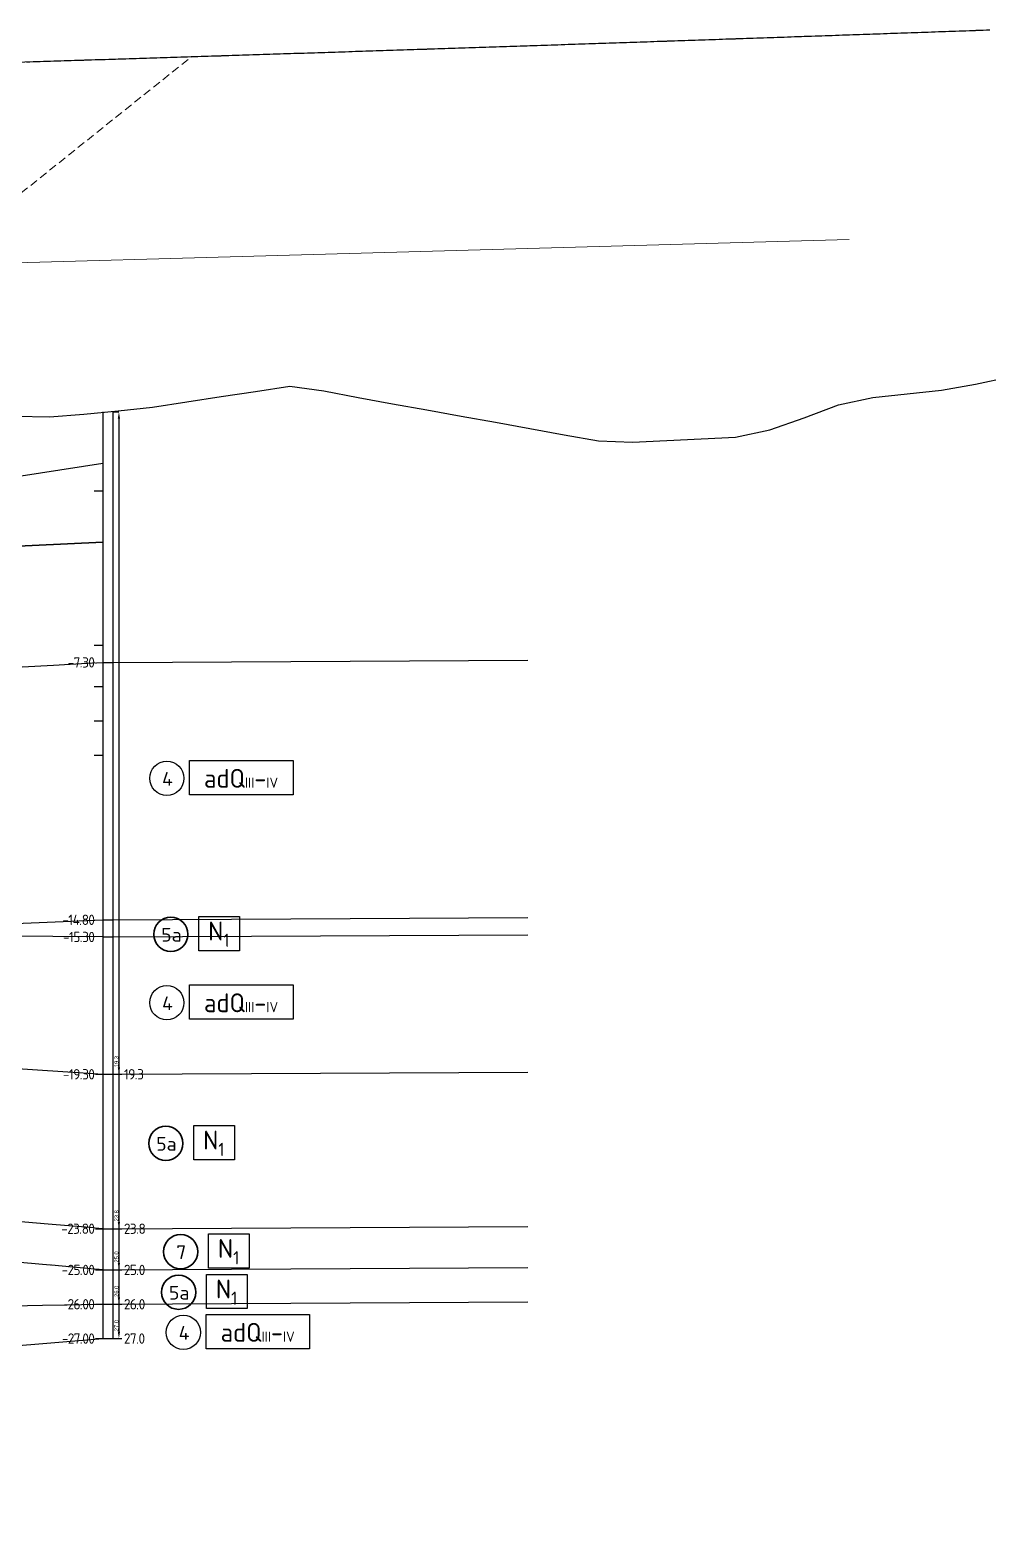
# Model space of a CAD drawing. Header units: millimetres. Extents: x 1864 to 10174863, y -4887456 to 5366151.
# Drawn here: x 6795262 to 6823204, y -20026 to 23452 of the extents above; entities that cross this region are included whole.
import ezdxf
from ezdxf.enums import TextEntityAlignment as Align

# ---------------------------------------------------------------- set-up
doc = ezdxf.new("R2010")
doc.units = ezdxf.units.MM
doc.linetypes.add('HIDDEN', pattern=[9.525, 6.35, -3.175])
for name, color, linetype, lineweight in [('(m)Невидимый контур', 4, 'HIDDEN', 18), ('1-Бетон', 106, 'Continuous', 35), ('ИС_Основная', 7, 'Continuous', 35), ('ИС_Тонкая', 3, 'Continuous', 18)]:
    doc.layers.add(name, color=color, linetype=linetype, lineweight=lineweight)
for name, color, linetype in [('geology', 250, 'Continuous'), ('Возрастные индексы', 1, 'Continuous'), ('Геология', 250, 'Continuous'), ('Красный профиль', 1, 'Continuous'), ('Номера ИГЭ', 22, 'Continuous'), ('Отметки в скважинах', 7, 'Continuous'), ('Скважина', 170, 'Continuous'), ('Черный профиль', 3, 'Continuous')]:
    doc.layers.add(name, color=color, linetype=linetype)
doc.layers.add('Оси_Невидимые', color=5, linetype='Continuous', plot=False)
doc.layers.add('Помощь_Невидимый', color=7, linetype='Continuous', lineweight=30, plot=False)
doc.styles.get("Standard").update_dxf_attribs({"font": 'arial.ttf'})
doc.styles.add('Стандарт-геология', font='romant.shx', dxfattribs={"width": 0.9, "height": 2.5})
doc.dimstyles.new('Скважина', dxfattribs={"dimtxt": 1.2, "dimasz": 2, "dimexe": 0, "dimexo": 0, "dimgap": 0.1, "dimtad": 1, "dimjust": 2, "dimtoh": 1, "dimdec": 1, "dimlfac": 0.1, "dimrnd": 0.1, "dimzin": 0, "dimdsep": 46, "dimtxsty": 'Standard', "dimcen": 0, "dimdle": 1.5, "dimadec": 1, "dimazin": 0, "dimtfac": 1, "dimtdec": 1, "dimtofl": 0, "dimtmove": 0, "dimatfit": 3, "dimfxl": 3, "dimtolj": 1, "dimtzin": 0, "dimarcsym": 0})

# ---------------------------------------------------------------- blocks, each defined once
blk = doc.blocks.new('A$C79B84F9B')
at = {"layer": 'Возрастные индексы', "color": 250}
blk.add_lwpolyline([(11.62, 10.2), (41.78, 10.2), (41.78, 0.2), (11.62, 0.2)], close=True, dxfattribs=at)
at = {"layer": 'Номера ИГЭ', "color": 250, "style": 'Стандарт-геология'}
blk.add_text('4', height=4, dxfattribs=at).set_placement((5.17, 4.84), align=Align.MIDDLE)
at = {"layer": 'Возрастные индексы', "color": 250, "insert": (26.64, 4.99), "char_height": 3, "width": 29.5251, "attachment_point": 5, "style": 'Стандарт-геология', "bg_fill": 3, "box_fill_scale": 1, "bg_fill_color": 256, "bg_fill_transparency": 0}
blk.add_mtext('{\\H1.833x;аdQ}III{\\H1.833x;-}IV', dxfattribs=at)
at = {"color": 18, "true_color": 0x000000}
blk.add_circle((4.99, 4.99), 4.99, dxfattribs=at)
blk = doc.blocks.new('*D1072')
at = {"layer": 'Defpoints', "color": 0, "transparency": 16777216}
for p in [(0, 90), (0, -180), (1.69, -180)]:
    blk.add_point(p, dxfattribs=at)
at = {"layer": 'Оси_Невидимые', "color": 0, "lineweight": -2, "transparency": 16777216}
for p, q in [((0, 90), (1.69, 90)), ((1.69, 88), (1.69, -178)), ((0, -180), (1.69, -180))]:
    blk.add_line(p, q, dxfattribs=at)
at = {"layer": 'Оси_Невидимые', "color": 0, "transparency": 16777216}
for points in [[(1.36, 88), (2.03, 88), (1.69, 90)], [(1.36, -178), (2.03, -178), (1.69, -180)]]:
    blk.add_solid(points, dxfattribs=at)
at = {"layer": 'Оси_Невидимые', "color": 0, "transparency": 16777216, "insert": (0.98, -176.23), "char_height": 1.2, "attachment_point": 5, "rotation": 90}
blk.add_mtext('\\A1;27.0', dxfattribs=at)
blk = doc.blocks.new('*U1063')
at = {"layer": 'Скважина'}
for p, q in [((-1.5, 0), (-1.5, -270)), ((1.5, -270), (1.5, 0)), ((-1.5, -270), (1.5, -270))]:
    blk.add_line(p, q, dxfattribs=at)
blk = doc.blocks.new('*D1092')
at = {"layer": 'Defpoints', "color": 0, "transparency": 16777216}
for p in [(0, 80), (0, -180), (1.69, -180)]:
    blk.add_point(p, dxfattribs=at)
at = {"layer": 'Оси_Невидимые', "color": 0, "lineweight": -2, "transparency": 16777216}
for p, q in [((0, 80), (1.69, 80)), ((1.69, 78), (1.69, -178)), ((0, -180), (1.69, -180))]:
    blk.add_line(p, q, dxfattribs=at)
at = {"layer": 'Оси_Невидимые', "color": 0, "transparency": 16777216}
for points in [[(1.36, 78), (2.03, 78), (1.69, 80)], [(1.36, -178), (2.03, -178), (1.69, -180)]]:
    blk.add_solid(points, dxfattribs=at)
at = {"layer": 'Оси_Невидимые', "color": 0, "transparency": 16777216, "insert": (0.98, -176.23), "char_height": 1.2, "attachment_point": 5, "rotation": 90}
blk.add_mtext('\\A1;26.0', dxfattribs=at)
blk = doc.blocks.new('*D1094')
at = {"layer": 'Defpoints', "color": 0, "transparency": 16777216}
for p in [(0, 70), (0, -180), (1.69, -180)]:
    blk.add_point(p, dxfattribs=at)
at = {"layer": 'Оси_Невидимые', "color": 0, "lineweight": -2, "transparency": 16777216}
for p, q in [((0, 70), (1.69, 70)), ((1.69, 68), (1.69, -178)), ((0, -180), (1.69, -180))]:
    blk.add_line(p, q, dxfattribs=at)
at = {"layer": 'Оси_Невидимые', "color": 0, "transparency": 16777216}
for points in [[(1.36, 68), (2.03, 68), (1.69, 70)], [(1.36, -178), (2.03, -178), (1.69, -180)]]:
    blk.add_solid(points, dxfattribs=at)
at = {"layer": 'Оси_Невидимые', "color": 0, "transparency": 16777216, "insert": (0.98, -176.23), "char_height": 1.2, "attachment_point": 5, "rotation": 90}
blk.add_mtext('\\A1;25.0', dxfattribs=at)
blk = doc.blocks.new('*D1102')
at = {"layer": 'Defpoints', "color": 0, "transparency": 16777216}
for p in [(0, 58), (0, -180), (1.69, -180)]:
    blk.add_point(p, dxfattribs=at)
at = {"layer": 'Оси_Невидимые', "color": 0, "lineweight": -2, "transparency": 16777216}
for p, q in [((0, 58), (1.69, 58)), ((1.69, 56), (1.69, -178)), ((0, -180), (1.69, -180))]:
    blk.add_line(p, q, dxfattribs=at)
at = {"layer": 'Оси_Невидимые', "color": 0, "transparency": 16777216}
for points in [[(1.36, 56), (2.03, 56), (1.69, 58)], [(1.36, -178), (2.03, -178), (1.69, -180)]]:
    blk.add_solid(points, dxfattribs=at)
at = {"layer": 'Оси_Невидимые', "color": 0, "transparency": 16777216, "insert": (0.98, -176.23), "char_height": 1.2, "attachment_point": 5, "rotation": 90}
blk.add_mtext('\\A1;23.8', dxfattribs=at)
blk = doc.blocks.new('*D1104')
at = {"layer": 'Defpoints', "color": 0, "transparency": 16777216}
for p in [(0, 13), (0, -180), (1.69, -180)]:
    blk.add_point(p, dxfattribs=at)
at = {"layer": 'Оси_Невидимые', "color": 0, "lineweight": -2, "transparency": 16777216}
for p, q in [((0, 13), (1.69, 13)), ((1.69, 11), (1.69, -178)), ((0, -180), (1.69, -180))]:
    blk.add_line(p, q, dxfattribs=at)
at = {"layer": 'Оси_Невидимые', "color": 0, "transparency": 16777216}
for points in [[(1.36, 11), (2.03, 11), (1.69, 13)], [(1.36, -178), (2.03, -178), (1.69, -180)]]:
    blk.add_solid(points, dxfattribs=at)
at = {"layer": 'Оси_Невидимые', "color": 0, "transparency": 16777216, "insert": (0.98, -176.3), "char_height": 1.2, "attachment_point": 5, "rotation": 90}
blk.add_mtext('\\A1;19.3', dxfattribs=at)
blk = doc.blocks.new('A$C41da21a2')
at = {"layer": 'Возрастные индексы', "color": 250, "insert": (1899, 499), "char_height": 300, "width": 2952.51, "attachment_point": 5, "style": 'Стандарт-геология', "bg_fill": 3, "box_fill_scale": 1, "bg_fill_color": 256, "bg_fill_transparency": 0}
blk.add_mtext('\\A1;{\\H1.833x;N\\H0.7x;\\S^ 1;}', dxfattribs=at)
at = {"color": 18, "true_color": 0x000000}
blk.add_circle((499, 499), 499, dxfattribs=at)
at = {"layer": 'Возрастные индексы', "color": 250}
blk.add_lwpolyline([(1315, 1020), (2501, 1020), (2501, 20), (1315, 20)], close=True, dxfattribs=at)
at = {"layer": 'Номера ИГЭ', "color": 250, "style": 'Стандарт-геология'}
blk.add_text('5а', height=400, dxfattribs=at).set_placement((517, 484), align=Align.MIDDLE)
blk = doc.blocks.new('A$C721D11AD')
at = {"layer": 'Возрастные индексы', "color": 250, "insert": (1899, 499), "char_height": 300, "width": 2952.51, "attachment_point": 5, "style": 'Стандарт-геология', "bg_fill": 3, "box_fill_scale": 1, "bg_fill_color": 256, "bg_fill_transparency": 0}
blk.add_mtext('\\A1;{\\H1.833x;N\\H0.7x;\\S^ 1;}', dxfattribs=at)
at = {"color": 18, "true_color": 0x000000}
blk.add_circle((499, 499), 499, dxfattribs=at)
at = {"layer": 'Возрастные индексы', "color": 250}
blk.add_lwpolyline([(1315, 1020), (2501, 1020), (2501, 20), (1315, 20)], close=True, dxfattribs=at)
at = {"layer": 'Номера ИГЭ', "color": 250, "style": 'Стандарт-геология'}
blk.add_text('7', height=400, dxfattribs=at).set_placement((517, 484), align=Align.MIDDLE)
blk = doc.blocks.new('*U1071')
at = {"layer": 'Отметки в скважинах'}
for p, q in [((-5.5, -180), (-3, -180)), ((0, -180), (2.5, -180))]:
    blk.add_line(p, q, dxfattribs=at)
at = {"layer": 'Помощь_Невидимый', "color": 5, "lineweight": -3}
for p, q in [((-5.5, -10), (-3, -10)), ((0, -180), (2.5, -180))]:
    blk.add_line(p, q, dxfattribs=at)
at = {"layer": 'Оси_Невидимые'}
dim = blk.add_aligned_dim(p1=(0, 90), p2=(0, -180), distance=1.69, dimstyle='Скважина', dxfattribs=at)
dim.commit()
dim.dimension.update_dxf_attribs({"geometry": '*D1072', "text_midpoint": (0.98, -176.23)})
at = {"layer": 'Отметки в скважинах', "lineweight": 13, "insert": (3.15, -180), "char_height": 3, "width": 7.6116, "attachment_point": 4, "style": 'Стандарт-геология', "bg_fill": 3, "box_fill_scale": 1.1, "bg_fill_color": 256, "bg_fill_transparency": 0}
blk.add_mtext('{\\T0.9;27.0}', dxfattribs=at)
blk = doc.blocks.new('*U1091')
at = {"layer": 'Отметки в скважинах'}
for p, q in [((-5.5, -180), (-3, -180)), ((0, -180), (2.5, -180))]:
    blk.add_line(p, q, dxfattribs=at)
at = {"layer": 'Помощь_Невидимый', "color": 5, "lineweight": -3}
for p, q in [((-5.5, -10), (-3, -10)), ((0, -180), (2.5, -180))]:
    blk.add_line(p, q, dxfattribs=at)
at = {"layer": 'Оси_Невидимые'}
dim = blk.add_aligned_dim(p1=(0, 80), p2=(0, -180), distance=1.69, dimstyle='Скважина', dxfattribs=at)
dim.commit()
dim.dimension.update_dxf_attribs({"geometry": '*D1092', "text_midpoint": (0.98, -176.23)})
at = {"layer": 'Отметки в скважинах', "lineweight": 13, "insert": (3.15, -180), "char_height": 3, "width": 7.6116, "attachment_point": 4, "style": 'Стандарт-геология', "bg_fill": 3, "box_fill_scale": 1.1, "bg_fill_color": 256, "bg_fill_transparency": 0}
blk.add_mtext('{\\T0.9;26.0}', dxfattribs=at)
blk = doc.blocks.new('*U1093')
at = {"layer": 'Отметки в скважинах'}
for p, q in [((-5.5, -180), (-3, -180)), ((0, -180), (2.5, -180))]:
    blk.add_line(p, q, dxfattribs=at)
at = {"layer": 'Помощь_Невидимый', "color": 5, "lineweight": -3}
for p, q in [((-5.5, -10), (-3, -10)), ((0, -180), (2.5, -180))]:
    blk.add_line(p, q, dxfattribs=at)
at = {"layer": 'Оси_Невидимые'}
dim = blk.add_aligned_dim(p1=(0, 70), p2=(0, -180), distance=1.69, dimstyle='Скважина', dxfattribs=at)
dim.commit()
dim.dimension.update_dxf_attribs({"geometry": '*D1094', "text_midpoint": (0.98, -176.23)})
at = {"layer": 'Отметки в скважинах', "lineweight": 13, "insert": (3.15, -180), "char_height": 3, "width": 7.6116, "attachment_point": 4, "style": 'Стандарт-геология', "bg_fill": 3, "box_fill_scale": 1.1, "bg_fill_color": 256, "bg_fill_transparency": 0}
blk.add_mtext('{\\T0.9;25.0}', dxfattribs=at)
blk = doc.blocks.new('*U1101')
at = {"layer": 'Отметки в скважинах'}
for p, q in [((-5.5, -180), (-3, -180)), ((0, -180), (2.5, -180))]:
    blk.add_line(p, q, dxfattribs=at)
at = {"layer": 'Помощь_Невидимый', "color": 5, "lineweight": -3}
for p, q in [((-5.5, -10), (-3, -10)), ((0, -180), (2.5, -180))]:
    blk.add_line(p, q, dxfattribs=at)
at = {"layer": 'Оси_Невидимые'}
dim = blk.add_aligned_dim(p1=(0, 58), p2=(0, -180), distance=1.69, dimstyle='Скважина', dxfattribs=at)
dim.commit()
dim.dimension.update_dxf_attribs({"geometry": '*D1102', "text_midpoint": (0.98, -176.23)})
at = {"layer": 'Отметки в скважинах', "lineweight": 13, "insert": (3.15, -180), "char_height": 3, "width": 7.6116, "attachment_point": 4, "style": 'Стандарт-геология', "bg_fill": 3, "box_fill_scale": 1.1, "bg_fill_color": 256, "bg_fill_transparency": 0}
blk.add_mtext('{\\T0.9;23.8}', dxfattribs=at)
blk = doc.blocks.new('*U1103')
at = {"layer": 'Отметки в скважинах'}
for p, q in [((-5.5, -180), (-3, -180)), ((0, -180), (2.5, -180))]:
    blk.add_line(p, q, dxfattribs=at)
at = {"layer": 'Помощь_Невидимый', "color": 5, "lineweight": -3}
for p, q in [((-5.5, -10), (-3, -10)), ((0, -180), (2.5, -180))]:
    blk.add_line(p, q, dxfattribs=at)
at = {"layer": 'Оси_Невидимые'}
dim = blk.add_aligned_dim(p1=(0, 13), p2=(0, -180), distance=1.69, dimstyle='Скважина', dxfattribs=at)
dim.commit()
dim.dimension.update_dxf_attribs({"geometry": '*D1104', "text_midpoint": (0.98, -176.3)})
at = {"layer": 'Отметки в скважинах', "lineweight": 13, "insert": (3.15, -180), "char_height": 3, "width": 7.6116, "attachment_point": 4, "style": 'Стандарт-геология', "bg_fill": 3, "box_fill_scale": 1.1, "bg_fill_color": 256, "bg_fill_transparency": 0}
blk.add_mtext('{\\T0.9;19.3}', dxfattribs=at)
blk = doc.blocks.new('нов геол')
at = {"color": 6, "linetype": 'Continuous'}
blk.add_blockref('A$C721D11AD', (8657185, 402451), dxfattribs=at)
at = {"layer": 'Геология', "color": 18, "true_color": 0x000000, "xscale": 100, "yscale": 100, "zscale": 100}
blk.add_blockref('A$C79B84F9B', (8656783, 416243), dxfattribs=at)
at = {"layer": '1-Бетон', "color": 6}
blk.add_blockref('A$C41da21a2', (8657126, 401271), dxfattribs=at)
at = {"layer": 'Скважина', "color": 0, "xscale": 100, "yscale": 100, "zscale": 100}
blk.add_blockref('*U1071', (8655716, 418420), dxfattribs=at)
at = {"layer": 'geology'}
blk.add_lwpolyline([(8655716, 420120), (8667805, 420186)], dxfattribs=at)
at = {"layer": 'Геология', "color": 18, "true_color": 0x000000, "flags": 128}
for points in [[(8655416, 420120), (8655716, 420120)], [(8655416, 412620), (8655716, 412620)], [(8655416, 412120), (8655716, 412120)], [(8655416, 408120), (8655716, 408120)], [(8655416, 403620), (8655716, 403620)], [(8655416, 402420), (8655716, 402420)], [(8655416, 401420), (8655716, 401420)]]:
    blk.add_lwpolyline(points, dxfattribs=at)
at = {"layer": 'geology', "color": 5, "xscale": 100, "yscale": 100, "zscale": 100}
blk.add_blockref('*U1063', (8655566, 427420), dxfattribs=at)
at = {"layer": 'Геология', "color": 18, "true_color": 0x000000, "xscale": 100, "yscale": 100, "zscale": 100}
blk.add_blockref('A$C79B84F9B', (8657267, 400102), dxfattribs=at)
at = {"layer": 'Отметки в скважинах', "color": 0, "lineweight": 13, "insert": (8655166, 400420), "char_height": 300, "width": 1241.03, "attachment_point": 6, "style": 'Стандарт-геология', "bg_fill": 3, "box_fill_scale": 1.1, "bg_fill_color": 256, "bg_fill_transparency": 0}
blk.add_mtext('{\\T0.9;-27.00}', dxfattribs=at)
at = {"layer": 'geology', "color": 6}
blk.add_lwpolyline([(8503260, 397476), (8531811, 396703), (8532111, 396703), (8548961, 400706), (8549261, 400706), (8564845, 395662), (8565145, 395662), (8600579, 395076), (8600879, 395071), (8633719, 398646), (8634019, 398646), (8655416, 400420)], dxfattribs=at)
at = {"layer": 'Скважина', "color": 0, "xscale": 100, "yscale": 100, "zscale": 100}
blk.add_blockref('*U1091', (8655716, 419420), dxfattribs=at)
at = {"layer": 'geology'}
blk.add_lwpolyline([(8655716, 401420), (8667805, 401486)], dxfattribs=at)
at = {"layer": 'Скважина', "color": 0, "xscale": 100, "yscale": 100, "zscale": 100}
blk.add_blockref('*U1093', (8655716, 420420), dxfattribs=at)
at = {"layer": 'Отметки в скважинах', "color": 0, "lineweight": 13, "insert": (8655166, 401420), "char_height": 300, "width": 1241.03, "attachment_point": 6, "style": 'Стандарт-геология', "bg_fill": 3, "box_fill_scale": 1.1, "bg_fill_color": 256, "bg_fill_transparency": 0}
blk.add_mtext('{\\T0.9;-26.00}', dxfattribs=at)
at = {"layer": 'geology'}
blk.add_line((8655416, 401420), (8646690, 401225), dxfattribs=at)
blk.add_lwpolyline([(8655716, 402420), (8667805, 402486)], dxfattribs=at)
at = {"layer": 'Скважина', "color": 0, "xscale": 100, "yscale": 100, "zscale": 100}
blk.add_blockref('*U1101', (8655716, 421620), dxfattribs=at)
at = {"layer": 'Отметки в скважинах', "color": 0, "lineweight": 13, "insert": (8655166, 402420), "char_height": 300, "width": 1241.03, "attachment_point": 6, "style": 'Стандарт-геология', "bg_fill": 3, "box_fill_scale": 1.1, "bg_fill_color": 256, "bg_fill_transparency": 0}
blk.add_mtext('{\\T0.9;-25.00}', dxfattribs=at)
at = {"layer": 'geology'}
blk.add_lwpolyline([(8655716, 403620), (8667805, 403686)], dxfattribs=at)
at = {"layer": '1-Бетон', "color": 6}
blk.add_blockref('A$C41da21a2', (8656754, 405608), dxfattribs=at)
at = {"layer": 'Скважина', "color": 0, "xscale": 100, "yscale": 100, "zscale": 100}
blk.add_blockref('*U1103', (8655716, 426120), dxfattribs=at)
at = {"layer": 'Отметки в скважинах', "color": 0, "lineweight": 13, "insert": (8655166, 403620), "char_height": 300, "width": 1241.03, "attachment_point": 6, "style": 'Стандарт-геология', "bg_fill": 3, "box_fill_scale": 1.1, "bg_fill_color": 256, "bg_fill_transparency": 0}
blk.add_mtext('{\\T0.9;-23.80}', dxfattribs=at)
at = {"layer": 'geology'}
for p, q in [((8634019, 422646), (8655416, 425920)), ((8655416, 403620), (8634019, 405446)), ((8655416, 402420), (8634019, 404346))]:
    blk.add_line(p, q, dxfattribs=at)
blk.add_lwpolyline([(8655716, 408120), (8667805, 408186)], dxfattribs=at)
at = {"layer": 'ИС_Основная', "color": 146, "linetype": 'Continuous', "true_color": 0x105689}
blk.add_line((8634019, 422646), (8655416, 423620), dxfattribs=at)
at = {"layer": '1-Бетон', "color": 6}
blk.add_blockref('A$C41da21a2', (8656900, 411700), dxfattribs=at)
at = {"layer": 'Геология', "color": 18, "true_color": 0x000000, "xscale": 100, "yscale": 100, "zscale": 100}
blk.add_blockref('A$C79B84F9B', (8656783, 409704), dxfattribs=at)
at = {"layer": 'Отметки в скважинах', "color": 0, "lineweight": 13, "char_height": 300, "width": 1241.03, "attachment_point": 6, "style": 'Стандарт-геология', "bg_fill": 3, "box_fill_scale": 1.1, "bg_fill_color": 256, "bg_fill_transparency": 0}
for s, insert in [('{\\T0.9;-7.30}', (8655166, 420120)), ('{\\T0.9;-15.30}', (8655166, 412120)), ('{\\T0.9;-19.30}', (8655166, 408120))]:
    blk.add_mtext(s, dxfattribs=dict(at, insert=insert))
at = {"layer": 'geology'}
for p, q in [((8634019, 418946), (8655416, 420120)), ((8634019, 409546), (8655416, 408120))]:
    blk.add_line(p, q, dxfattribs=at)
for points in [[(8655716, 412620), (8667805, 412686)], [(8655416, 412120), (8645200, 412188)], [(8655716, 412120), (8667805, 412186)]]:
    blk.add_lwpolyline(points, dxfattribs=at)
at = {"layer": 'Отметки в скважинах', "color": 0, "lineweight": 13, "insert": (8655166, 412620), "char_height": 300, "width": 1241.03, "attachment_point": 6, "style": 'Стандарт-геология', "bg_fill": 3, "box_fill_scale": 1.1, "bg_fill_color": 256, "bg_fill_transparency": 0}
blk.add_mtext('{\\T0.9;-14.80}', dxfattribs=at)
at = {"layer": 'geology'}
blk.add_lwpolyline([(8645200, 412188), (8655416, 412620)], dxfattribs=at)

msp = doc.modelspace()

# ---------------------------------------------------------------- linework, layer by layer
at = {"layer": '(m)Невидимый контур', "color": 3, "ltscale": 37}
msp.add_line((6786478, 11878.5), (6799982.5, 22672.2), dxfattribs=at)
at = {"color": 1}
msp.add_lwpolyline([(6772998.7, 21851.9), (6797037.7, 22579.2)], dxfattribs=at)
at = {"layer": 'ИС_Тонкая'}
msp.add_lwpolyline([(6776797.2, 16162.1), (6819155.7, 17347.7)], dxfattribs=at)
at = {"layer": 'Красный профиль', "linetype": 'Continuous', "flags": 128}
msp.add_lwpolyline([(6795164.1, 22520.8), (6795264.1, 22523.9), (6795364.1, 22527), (6795464, 22530.1), (6795564, 22533.2), (6795664, 22536.3), (6795763.9, 22539.4), (6795838.6, 22541.8), (6795863.9, 22542.5), (6795963.9, 22545.7), (6796063.8, 22548.8), (6796163.8, 22551.9), (6796263.8, 22555), (6796363.7, 22558.1), (6796463.7, 22561.3), (6796563.6, 22564.4), (6796663.6, 22567.5), (6796763.6, 22570.7), (6796838.6, 22573), (6796863.5, 22573.8), (6796963.5, 22576.9), (6797063.5, 22580), (6797163.4, 22583.2), (6797263.4, 22586.3), (6797363.4, 22589.5), (6797463.3, 22592.6), (6797563.3, 22595.7), (6797663.3, 22598.9), (6797763.2, 22602), (6797838.6, 22604.4), (6797863.2, 22605.2), (6797963.2, 22608.3), (6798063.1, 22611.5), (6798163.1, 22614.6), (6798263.1, 22617.8), (6798363, 22620.9), (6798463, 22624.1), (6798563, 22627.2), (6798662.9, 22630.4), (6798762.9, 22633.5), (6798838.6, 22635.9), (6798862.9, 22636.7), (6798962.8, 22639.9), (6799062.8, 22643), (6799162.7, 22646.2), (6799262.7, 22649.4), (6799362.7, 22652.5), (6799462.6, 22655.7), (6799562.6, 22658.9), (6799662.6, 22662), (6799762.5, 22665.2), (6799838.6, 22667.6), (6799862.5, 22668.4), (6799962.5, 22671.6), (6800062.4, 22674.7), (6800162.4, 22677.9), (6800262.4, 22681.1), (6800362.3, 22684.3), (6800462.3, 22687.5), (6800562.3, 22690.7), (6800662.2, 22693.8), (6800762.2, 22697), (6800838.6, 22699.5), (6800862.2, 22700.2), (6800962.1, 22703.4), (6801062.1, 22706.6), (6801162.1, 22709.8), (6801262, 22713), (6801362, 22716.2), (6801461.9, 22719.4), (6801561.9, 22722.6), (6801661.9, 22725.8), (6801761.8, 22729), (6801838.6, 22731.4), (6801861.8, 22732.2), (6801961.8, 22735.4), (6802061.7, 22738.6), (6802161.7, 22741.8), (6802261.7, 22745), (6802361.6, 22748.2), (6802461.6, 22751.5), (6802561.6, 22754.7), (6802661.5, 22757.9), (6802761.5, 22761.1), (6802838.6, 22763.6), (6802861.5, 22764.3), (6802961.4, 22767.5), (6803061.4, 22770.8), (6803161.4, 22774), (6803261.3, 22777.2), (6803361.3, 22780.4), (6803461.3, 22783.7), (6803561.2, 22786.9), (6803661.2, 22790.1), (6803761.2, 22793.4), (6803838.6, 22795.9), (6803861.1, 22796.6), (6803961.1, 22799.8), (6804061, 22803.1), (6804161, 22806.3), (6804261, 22809.5), (6804360.9, 22812.8), (6804460.9, 22816), (6804560.9, 22819.3), (6804660.8, 22822.5), (6804760.8, 22825.8), (6804838.6, 22828.3), (6804860.8, 22829), (6804960.7, 22832.3), (6805060.7, 22835.5), (6805160.7, 22838.8), (6805260.6, 22842), (6805360.6, 22845.3), (6805460.6, 22848.5), (6805560.5, 22851.8), (6805660.5, 22855), (6805760.5, 22858.3), (6805838.6, 22860.9), (6805860.4, 22861.6), (6805960.4, 22864.8), (6806060.4, 22868.1), (6806160.3, 22871.4), (6806260.3, 22874.6), (6806360.2, 22877.9), (6806460.2, 22881.2), (6806560.2, 22884.5), (6806660.1, 22887.7), (6806760.1, 22891), (6806838.6, 22893.6), (6806860.1, 22894.3), (6806960, 22897.6), (6807060, 22900.8), (6807160, 22904.1), (6807259.9, 22907.4), (6807359.9, 22910.7), (6807459.9, 22914), (6807559.8, 22917.3), (6807659.8, 22920.6), (6807759.8, 22923.9), (6807838.6, 22926.4), (6807859.7, 22927.1), (6807959.7, 22930.4), (6808059.7, 22933.7), (6808159.6, 22937), (6808259.6, 22940.3), (6808359.6, 22943.6), (6808459.5, 22946.9), (6808559.5, 22950.2), (6808659.4, 22953.5), (6808759.4, 22956.8), (6808838.6, 22959.5), (6808859.4, 22960.2), (6808959.3, 22963.5), (6809059.3, 22966.8), (6809159.3, 22970.1), (6809259.2, 22973.4), (6809359.2, 22976.7), (6809459.2, 22980), (6809559.1, 22983.3), (6809659.1, 22986.7), (6809759.1, 22990), (6809838.6, 22992.6), (6809859, 22993.3), (6809959, 22996.6), (6810059, 23000), (6810158.9, 23003.3), (6810258.9, 23006.6), (6810358.9, 23009.9), (6810458.8, 23013.3), (6810558.8, 23016.6), (6810658.8, 23019.9), (6810758.7, 23023.3), (6810838.6, 23025.9), (6810858.7, 23026.6), (6810958.7, 23029.9), (6811058.6, 23033.3), (6811158.6, 23036.6), (6811258.5, 23040), (6811358.5, 23043.3), (6811458.5, 23046.7), (6811558.4, 23050), (6811658.4, 23053.4), (6811758.4, 23056.7), (6811838.6, 23059.4), (6811858.3, 23060.1), (6811958.3, 23063.4), (6812058.3, 23066.8), (6812158.2, 23070.1), (6812258.2, 23073.5), (6812358.2, 23076.8), (6812458.1, 23080.2), (6812558.1, 23083.6), (6812658.1, 23086.9), (6812758, 23090.3), (6812838.6, 23093), (6812858, 23093.7), (6812958, 23097), (6813057.9, 23100.4), (6813157.9, 23103.8), (6813257.9, 23107.1), (6813357.8, 23110.5), (6813457.8, 23113.9), (6813557.7, 23117.3), (6813657.7, 23120.6), (6813757.7, 23124), (6813838.6, 23126.8), (6813857.6, 23127.4), (6813957.6, 23130.8), (6814057.6, 23134.2), (6814157.5, 23137.6), (6814257.5, 23140.9), (6814357.5, 23144.3), (6814457.4, 23147.7), (6814557.4, 23151.1), (6814657.4, 23154.5), (6814757.3, 23157.9), (6814838.6, 23160.7), (6814857.3, 23161.3), (6814957.3, 23164.7), (6815057.2, 23168.1), (6815157.2, 23171.5), (6815257.2, 23174.9), (6815357.1, 23178.3), (6815457.1, 23181.7), (6815557.1, 23185.1), (6815657, 23188.5), (6815757, 23191.9), (6815838.6, 23194.7), (6815857, 23195.3), (6815956.9, 23198.7), (6816056.9, 23202.2), (6816156.8, 23205.6), (6816256.8, 23209), (6816356.8, 23212.4), (6816456.7, 23215.8), (6816556.7, 23219.2), (6816656.7, 23222.7), (6816756.6, 23226.1), (6816838.6, 23228.9), (6816856.6, 23229.5), (6816956.6, 23232.9), (6817056.5, 23236.4), (6817156.5, 23239.8), (6817256.5, 23243.2), (6817356.4, 23246.7), (6817456.4, 23250.1), (6817556.4, 23253.5), (6817656.3, 23257), (6817756.3, 23260.4), (6817838.6, 23263.2), (6817856.3, 23263.8), (6817956.2, 23267.3), (6818056.2, 23270.7), (6818156.2, 23274.2), (6818256.1, 23277.6), (6818356.1, 23281.1), (6818456, 23284.5), (6818556, 23288), (6818656, 23291.4), (6818755.9, 23294.9), (6818838.6, 23297.7), (6818855.9, 23298.3), (6818955.9, 23301.8), (6819055.8, 23305.2), (6819155.8, 23308.7), (6819255.8, 23312.2), (6819355.7, 23315.6), (6819455.7, 23319.1), (6819555.7, 23322.5), (6819655.6, 23326), (6819755.6, 23329.5), (6819838.6, 23332.4), (6819855.6, 23333), (6819955.5, 23336.4), (6820055.5, 23339.9), (6820155.5, 23343.4), (6820255.4, 23346.8), (6820355.4, 23350.3), (6820455.4, 23353.8), (6820555.3, 23357.3), (6820655.3, 23360.8), (6820755.2, 23364.2), (6820838.6, 23367.1), (6820855.2, 23367.7), (6820955.2, 23371.2), (6821055.1, 23374.7), (6821155.1, 23378.2), (6821255.1, 23381.7), (6821355, 23385.2), (6821455, 23388.7), (6821555, 23392.2), (6821654.9, 23395.7), (6821754.9, 23399.1), (6821838.6, 23402.1), (6821854.9, 23402.6), (6821954.8, 23406.1), (6822054.8, 23409.6), (6822154.8, 23413.2), (6822254.7, 23416.7), (6822354.7, 23420.2), (6822454.7, 23423.7), (6822554.6, 23427.2), (6822654.6, 23430.7), (6822754.6, 23434.2), (6822838.6, 23437.2), (6822854.5, 23437.7), (6822954.5, 23441.2), (6823054.5, 23444.7), (6823154.4, 23448.3), (6823254.4, 23451.8)], dxfattribs=at)
at = {"layer": 'Черный профиль', "linetype": 'Continuous', "flags": 128}
msp.add_lwpolyline([(6794838.6, 12194), (6795838.6, 12173), (6796838.6, 12251.8), (6797838.6, 12353.5), (6798838.6, 12462.4), (6799838.6, 12614.9), (6800838.6, 12766.8), (6801838.6, 12918.2), (6802838.6, 13067.3), (6803838.6, 12931), (6804838.6, 12737.4), (6805838.6, 12557.8), (6806838.6, 12377.9), (6807838.6, 12197.6), (6808838.6, 12016.8), (6809838.6, 11836.4), (6810838.6, 11656.3), (6811838.6, 11481.8), (6812838.6, 11434.8), (6813838.6, 11484.5), (6814838.6, 11534.2), (6815838.6, 11583.8), (6816838.6, 11802.2), (6817838.6, 12147.9), (6818838.6, 12525.4), (6819838.6, 12742.2), (6820838.6, 12842.9), (6821838.6, 12949.4), (6822838.6, 13133.1), (6823838.6, 13338.9)], dxfattribs=at)

# ---------------------------------------------------------------- next in the draw order: block references
at = {"layer": '1-Бетон'}
msp.add_blockref('нов геол', (-1858025.3, -415097.2), dxfattribs=at)

doc.saveas('drawing.dxf')
